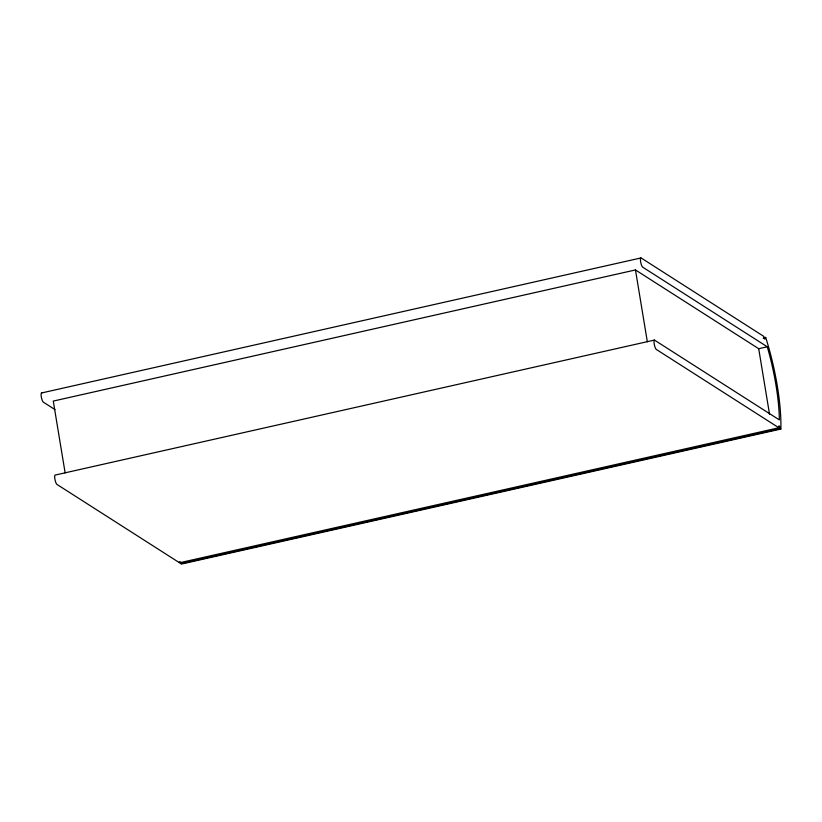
<?xml version="1.0" encoding="UTF-8"?>
<svg xmlns="http://www.w3.org/2000/svg" width="822" height="822" viewBox="0 0 822 822"><rect width="100%" height="100%" fill="white"/><g stroke="black" fill="none" stroke-linecap="round" stroke-linejoin="round"><path stroke-width="1.23" d="M41.552 392.967L640.883 257.964M767.265 346.781L642.537 267.058A4.778 1.141 77.3 0 1 640.585 261.458A4.778 1.141 77.3 0 1 641.191 258.005L763.772 336.373A2.384 0.565 77.3 0 0 764.809 339.075A2.384 0.565 77.3 0 0 765.097 337.215L765.755 337.637A86.433 20.694 77.3 0 1 780.859 429.043L780.191 428.622A2.384 0.565 77.3 0 0 779.153 425.909A2.384 0.565 77.3 0 0 778.866 427.769L179.535 562.772L56.975 484.435A4.757 1.141 77.3 0 1 54.889 479.01A4.973 1.192 77.3 0 1 55.115 475.075L654.446 340.072L779.348 419.898A80.875 19.368 77.3 0 0 767.265 346.781L758.706 348.713L635.468 269.945L53.266 401.085L65.144 472.948M763.258 338.202L765.755 337.637M180.398 561.878A2.384 0.565 77.3 0 1 180.861 563.625L780.191 428.622M780.859 429.043L181.528 564.046L180.861 563.625M778.866 427.769L656.295 349.432A4.757 1.141 77.3 0 1 654.22 344.007A4.973 1.192 77.3 0 1 654.446 340.072M55.033 409.623L43.206 402.061A4.778 1.141 77.3 0 1 41.254 396.461A4.778 1.141 77.3 0 1 41.871 393.008M758.706 348.713L769.536 414.267M635.468 269.945L647.346 341.808M179.535 562.772A2.384 0.565 77.3 0 1 179.443 561.683"/></g></svg>
